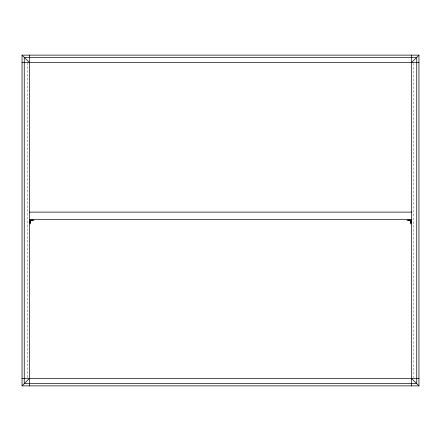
<?xml version="1.0" encoding="UTF-8"?>
<svg xmlns="http://www.w3.org/2000/svg" width="441" height="441" viewBox="0 0 441 441"><rect width="100%" height="100%" fill="white"/><g stroke="black" fill="none" stroke-linecap="round" stroke-linejoin="round"><path stroke-width="0.33" stroke-dasharray="2.21 1.65" d="M413.438 63.311L413.438 377.689M27.562 62.622L27.562 377.689"/><path stroke-width="0.66" d="M22.05 385.875L418.95 385.875L418.95 55.125L22.05 55.125L22.05 385.875L29.547 378.378M411.453 62.622L418.95 55.125M22.05 62.622L418.95 62.622M29.547 212.121L411.453 212.121M29.547 219.618L411.453 219.618M33.957 220.169L30.098 220.169L30.098 224.028M407.043 220.169L410.902 220.169L410.902 224.028M30.925 220.445L31.89 220.169M33.13 220.445L32.165 220.169M407.87 220.445L408.835 220.169M410.075 220.445L409.11 220.169M30.098 221.961L30.374 220.996M410.902 221.961L410.626 220.996M30.098 222.236L30.374 223.201M410.902 222.236L410.626 223.201M22.05 378.378L418.95 378.378M411.453 378.378L418.95 385.875M22.05 55.125L29.547 62.622M411.453 55.125L411.453 385.875M29.547 55.125L29.547 385.875M416.745 57.33L24.255 57.33L24.255 383.67L416.745 383.67L416.745 57.33"/></g></svg>
